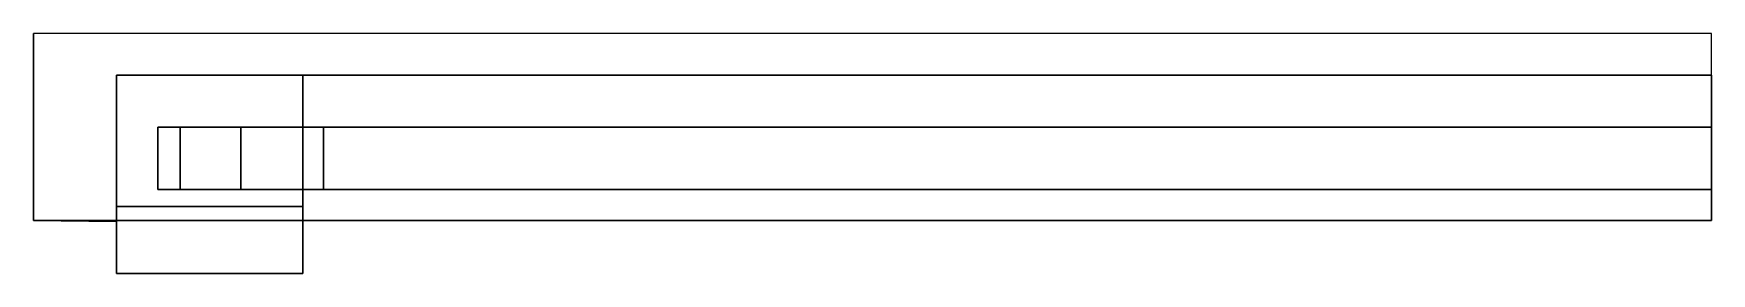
# Model space of a CAD drawing. Header units: metres. Extents: x -40.5 to 0, y -3.3 to 2.5.
import ezdxf

# ---------------------------------------------------------------- set-up
doc = ezdxf.new("R2010")
doc.units = ezdxf.units.M

msp = doc.modelspace()

# ---------------------------------------------------------------- linework, layer by layer
at = {"layer": 'box_quarter_frame'}
for points, invisible_edges in [([(-40.5, -2, 39.827), (0, 2.5, 39.827), (-40.5, 2.5, 39.827)], 1), ([(0, 2.5, 39.827), (-40.5, -2, 39.827), (0, -2, 39.827)], 1), ([(-40.5, 2.5, 39.827), (-40.5, -2, 35.827), (-40.5, -2, 39.827)], 1), ([(-40.5, -2, 35.827), (-40.5, 2.5, 39.827), (-40.5, 2.5, 35.827)], 1), ([(-40.5, 2.5, 35.827), (-40.5, -2, -0.002), (-40.5, -2, 35.827)], 1), ([(-40.5, -2, -0.002), (-40.5, 2.5, 35.827), (-40.5, 2.5, -0.002)], 1), ([(0, 1.5, 35.827), (-38.5, -2, 35.827), (-38.5, 1.5, 35.827)], 1), ([(-38.5, -2, 35.827), (0, 1.5, 35.827), (0, -2, 35.827)], 1), ([(-38.5, 1.5), (-38.5, -2, 35.827), (-38.5, -2.023)], 1), ([(-38.5, -2, 35.827), (-38.5, 1.5), (-38.5, 1.5, 35.827)], 1), ([(0, 1.5, 35.827), (-38.5, 1.5), (0, 1.5)], 1), ([(-38.5, 1.5), (0, 1.5, 35.827), (-38.5, 1.5, 35.827)], 1), ([(-38.5, -2, 35.827), (0, -2, 39.827), (-40.5, -2, 35.827)], 3), ([(-40.5, -2, 35.827), (0, -2, 39.827), (-40.5, -2, 39.827)], 1), ([(-38.5, -2.023), (-40.5, -2, 35.827), (-40.5, -2, -0.002)], 1), ([(-40.5, -2, 35.827), (-38.5, -2.023), (-38.5, -2, 35.827)], 1), ([(0, -2, 39.827), (-38.5, -2, 35.827), (0, -2, 35.827)], 1)]:
    msp.add_3dface(points, dxfattribs=dict(at, invisible_edges=invisible_edges))
at = {"layer": 'disc_quarter', "invisible_edges": 1}
for points in [[(-34, 1.5, 14.585), (-38.5, -1.663, 9.106), (-34, -1.663, 9.106)], [(-38.5, -1.663, 9.106), (-34, 1.5, 14.585), (-38.5, 1.5, 14.585)], [(-34, -1.663, 9.106), (-38.5, -3.271, 3.106), (-34, -3.271, 3.106)], [(-38.5, -3.271, 3.106), (-34, -1.663, 9.106), (-38.5, -1.663, 9.106)], [(-34, -3.271), (-38.5, -3.271, 3.106), (-38.5, -3.271)], [(-38.5, -3.271, 3.106), (-34, -3.271), (-34, -3.271, 3.106)]]:
    msp.add_3dface(points, dxfattribs=at)
at = {"layer": 'disc_quarter'}
for points in [[(-38.5, 1.5), (-38.5, -3.271), (-38.5, -3.271, 3.106)], [(-38.5, 1.5), (-38.5, -3.271, 3.106), (-38.5, -1.663, 9.106)], [(-34, 1.5, 14.585), (-34, -1.663, 9.106), (-34, 1.5)], [(-34, 1.5), (-34, -3.271, 3.106), (-34, -3.271)], [(-34, 1.5), (-34, -1.663, 9.106), (-34, -3.271, 3.106)]]:
    msp.add_3dface(points, dxfattribs=at)
at = {"layer": 'fin_edge_half', "invisible_edges": 1}
for points in [[(-33.5, 0.25, 17.663), (-37.5, -1.25, 17.663), (-37.5, 0.25, 17.663)], [(-37.5, -1.25, 17.663), (-33.5, 0.25, 17.663), (-33.5, -1.25, 17.663)], [(-37.5, 0.25, 30.827), (-37.5, -1.25, 17.663), (-37.5, -1.25, 30.827)], [(-37.5, -1.25, 17.663), (-37.5, 0.25, 30.827), (-37.5, 0.25, 17.663)], [(-36.964, 0.25, 32.827), (-37.5, -1.25, 30.827), (-36.964, -1.25, 32.827)], [(-37.5, -1.25, 30.827), (-36.964, 0.25, 32.827), (-37.5, 0.25, 30.827)], [(-35.5, 0.25, 34.291), (-36.964, -1.25, 32.827), (-35.5, -1.25, 34.291)], [(-36.964, -1.25, 32.827), (-35.5, 0.25, 34.291), (-36.964, 0.25, 32.827)], [(-33.5, -1.25, 34.827), (-35.5, 0.25, 34.291), (-35.5, -1.25, 34.291)], [(-35.5, 0.25, 34.291), (-33.5, -1.25, 34.827), (-33.5, 0.25, 34.827)], [(0, -1.25, 34.827), (-33.5, 0.25, 34.827), (-33.5, -1.25, 34.827)], [(-33.5, 0.25, 34.827), (0, -1.25, 34.827), (0, 0.25, 34.827)], [(0, 0.25, 0.5), (-33.5, -1.25, 0.5), (-33.5, 0.25, 0.5)], [(-33.5, -1.25, 0.5), (0, 0.25, 0.5), (0, -1.25, 0.5)], [(-33.5, 0.25, 17.663), (-33.5, -1.25, 0.5), (-33.5, -1.25, 17.663)], [(-33.5, -1.25, 0.5), (-33.5, 0.25, 17.663), (-33.5, 0.25, 0.5)]]:
    msp.add_3dface(points, dxfattribs=at)
at = {"layer": 'fin_face_half'}
for points in [[(-33.5, -1.25, 30.827), (-37.5, -1.25, 30.827), (-33.5, -1.25, 17.663)], [(-37.5, -1.25, 30.827), (-37.5, -1.25, 17.663), (-33.5, -1.25, 17.663)], [(-36.964, -1.25, 32.827), (-37.5, -1.25, 30.827), (-33.5, -1.25, 30.827)], [(-35.5, -1.25, 34.291), (-36.964, -1.25, 32.827), (-33.5, -1.25, 30.827)], [(-33.5, -1.25, 34.827), (-35.5, -1.25, 34.291), (-33.5, -1.25, 30.827)], [(-33.5, -1.25, 34.827), (-33.5, -1.25, 30.827), (0, -1.25, 30.827)], [(-33.5, -1.25, 30.827), (-33.5, -1.25, 17.663), (0, -1.25, 30.827)], [(0, -1.25, 30.827), (-33.5, -1.25, 17.663), (0, -1.25, 17.663)], [(-33.5, -1.25, 34.827), (0, -1.25, 30.827), (0, -1.25, 34.827)], [(-33.5, -1.25, 17.663), (0, -1.25, 0.5), (0, -1.25, 17.663)], [(-33.5, -1.25, 17.663), (-33.5, -1.25, 0.5), (0, -1.25, 0.5)]]:
    msp.add_3dface(points, dxfattribs=at)

doc.saveas('drawing.dxf')
